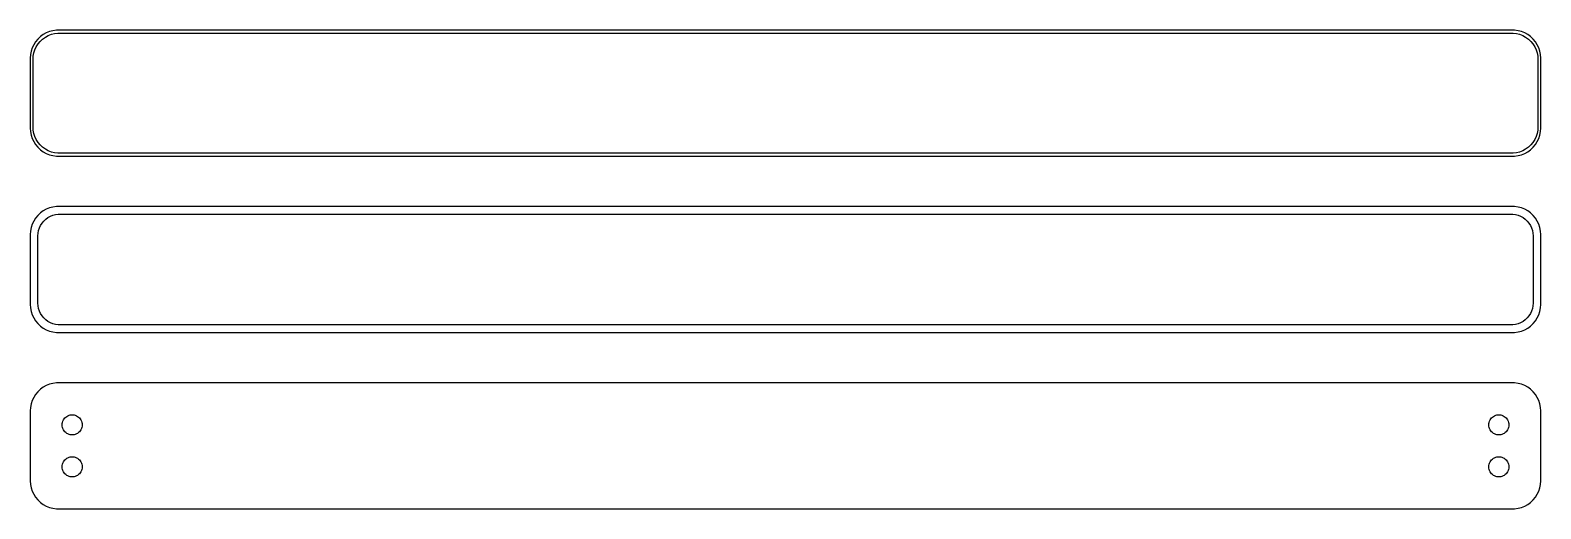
# Model space of a CAD drawing. Header units: metres. Extents: x -135 to 135, y 52 to 137.
import ezdxf

# ---------------------------------------------------------------- set-up
doc = ezdxf.new("R2010")
doc.units = ezdxf.units.M

msp = doc.modelspace()

# ---------------------------------------------------------------- linework, layer by layer
for p, q in [((-134.045, 135.189), (-134.382, 134.659)), ((-133.645, 135.673), (-134.045, 135.189)), ((-133.187, 136.103), (-133.645, 135.673)), ((-133.593, 134.792), (-133.213, 135.252)), ((-133.213, 135.252), (-132.778, 135.66)), ((-132.679, 136.472), (-133.187, 136.103)), ((-132.778, 135.66), (-132.295, 136.011)), ((-132.129, 136.774), (-132.679, 136.472)), ((-132.295, 136.011), (-131.772, 136.298)), ((-131.545, 137.005), (-132.129, 136.774)), ((-131.772, 136.298), (-131.218, 136.518)), ((-130.937, 137.161), (-131.545, 137.005)), ((-131.218, 136.518), (-130.64, 136.666)), ((-130.314, 137.24), (-130.937, 137.161)), ((-130.64, 136.666), (-130.048, 136.741)), ((130.314, 137.24), (-130.314, 137.24)), ((-130.048, 136.741), (130.048, 136.741)), ((130.048, 136.741), (130.64, 136.666)), ((130.937, 137.161), (130.314, 137.24)), ((130.64, 136.666), (131.218, 136.518)), ((131.545, 137.005), (130.937, 137.161)), ((131.218, 136.518), (131.772, 136.298)), ((132.129, 136.774), (131.545, 137.005)), ((131.772, 136.298), (132.295, 136.011)), ((132.679, 136.472), (132.129, 136.774)), ((132.295, 136.011), (132.778, 135.66)), ((133.187, 136.103), (132.679, 136.472)), ((132.778, 135.66), (133.213, 135.252)), ((133.645, 135.673), (133.187, 136.103)), ((133.213, 135.252), (133.593, 134.792)), ((134.045, 135.189), (133.645, 135.673)), ((134.382, 134.659), (134.045, 135.189)), ((-134.961, 132.877), (-135, 132.25)), ((-134.843, 133.493), (-134.961, 132.877)), ((-134.649, 134.091), (-134.843, 133.493)), ((-134.382, 134.659), (-134.649, 134.091)), ((-134.5, 132), (-134.463, 132.595)), ((-134.463, 132.595), (-134.351, 133.181)), ((-134.351, 133.181), (-134.166, 133.749)), ((-134.166, 133.749), (-133.912, 134.288)), ((-133.912, 134.288), (-133.593, 134.792)), ((133.593, 134.792), (133.912, 134.288)), ((133.912, 134.288), (134.166, 133.749)), ((134.166, 133.749), (134.351, 133.181)), ((134.351, 133.181), (134.463, 132.595)), ((134.649, 134.091), (134.382, 134.659)), ((134.463, 132.595), (134.5, 132)), ((134.843, 133.493), (134.649, 134.091)), ((134.961, 132.877), (134.843, 133.493)), ((135, 132.25), (134.961, 132.877)), ((-135, 132.25), (-135, 119.75)), ((-134.5, 120), (-134.5, 132)), ((134.5, 132), (134.5, 120)), ((135, 119.75), (135, 132.25)), ((-135, 119.75), (-134.961, 119.123)), ((-134.961, 119.123), (-134.843, 118.507)), ((-134.463, 119.405), (-134.5, 120)), ((-134.351, 118.819), (-134.463, 119.405)), ((-134.166, 118.251), (-134.351, 118.819)), ((134.351, 118.819), (134.166, 118.251)), ((134.463, 119.405), (134.351, 118.819)), ((134.5, 120), (134.463, 119.405)), ((134.843, 118.507), (134.961, 119.123)), ((134.961, 119.123), (135, 119.75)), ((-134.843, 118.507), (-134.649, 117.909)), ((-134.649, 117.909), (-134.382, 117.341)), ((-134.382, 117.341), (-134.045, 116.811)), ((-133.912, 117.712), (-134.166, 118.251)), ((-134.045, 116.811), (-133.645, 116.327)), ((-133.593, 117.208), (-133.912, 117.712)), ((-133.645, 116.327), (-133.187, 115.897)), ((-133.213, 116.748), (-133.593, 117.208)), ((-132.778, 116.34), (-133.213, 116.748)), ((-132.295, 115.989), (-132.778, 116.34)), ((132.778, 116.34), (132.295, 115.989)), ((133.213, 116.748), (132.778, 116.34)), ((133.187, 115.897), (133.645, 116.327)), ((133.593, 117.208), (133.213, 116.748)), ((133.912, 117.712), (133.593, 117.208)), ((133.645, 116.327), (134.045, 116.811)), ((134.166, 118.251), (133.912, 117.712)), ((134.045, 116.811), (134.382, 117.341)), ((134.382, 117.341), (134.649, 117.909)), ((134.649, 117.909), (134.843, 118.507)), ((-133.187, 115.897), (-132.679, 115.528)), ((-132.679, 115.528), (-132.129, 115.226)), ((-131.772, 115.702), (-132.295, 115.989)), ((-132.129, 115.226), (-131.545, 114.995)), ((-131.218, 115.482), (-131.772, 115.702)), ((-131.545, 114.995), (-130.937, 114.839)), ((-130.64, 115.334), (-131.218, 115.482)), ((-130.937, 114.839), (-130.314, 114.76)), ((-130.048, 115.259), (-130.64, 115.334)), ((-130.314, 114.76), (130.314, 114.76)), ((130.048, 115.259), (-130.048, 115.259)), ((130.64, 115.334), (130.048, 115.259)), ((130.314, 114.76), (130.937, 114.839)), ((131.218, 115.482), (130.64, 115.334)), ((130.937, 114.839), (131.545, 114.995)), ((131.772, 115.702), (131.218, 115.482)), ((131.545, 114.995), (132.129, 115.226)), ((132.295, 115.989), (131.772, 115.702)), ((132.129, 115.226), (132.679, 115.528)), ((132.679, 115.528), (133.187, 115.897)), ((-131.545, 105.505), (-132.129, 105.274)), ((-130.937, 105.661), (-131.545, 105.505)), ((-130.314, 105.74), (-130.937, 105.661)), ((130.314, 105.74), (-130.314, 105.74)), ((130.937, 105.661), (130.314, 105.74)), ((131.545, 105.505), (130.937, 105.661)), ((132.129, 105.274), (131.545, 105.505)), ((-134.382, 103.159), (-134.649, 102.591)), ((-134.045, 103.689), (-134.382, 103.159)), ((-133.645, 104.173), (-134.045, 103.689)), ((-133.187, 104.603), (-133.645, 104.173)), ((-132.679, 104.972), (-133.187, 104.603)), ((-133.141, 102.364), (-132.88, 102.774)), ((-132.88, 102.774), (-132.571, 103.149)), ((-132.129, 105.274), (-132.679, 104.972)), ((-132.571, 103.149), (-132.216, 103.481)), ((-132.216, 103.481), (-131.823, 103.767)), ((-131.823, 103.767), (-131.398, 104.001)), ((-131.398, 104.001), (-130.946, 104.18)), ((-130.946, 104.18), (-130.475, 104.301)), ((-130.475, 104.301), (-129.993, 104.362)), ((-129.993, 104.362), (129.993, 104.362)), ((129.993, 104.362), (130.475, 104.301)), ((130.475, 104.301), (130.946, 104.18)), ((130.946, 104.18), (131.398, 104.001)), ((131.398, 104.001), (131.823, 103.767)), ((131.823, 103.767), (132.216, 103.481)), ((132.679, 104.972), (132.129, 105.274)), ((132.216, 103.481), (132.571, 103.149)), ((132.571, 103.149), (132.88, 102.774)), ((133.187, 104.603), (132.679, 104.972)), ((132.88, 102.774), (133.141, 102.364)), ((133.645, 104.173), (133.187, 104.603)), ((134.045, 103.689), (133.645, 104.173)), ((134.382, 103.159), (134.045, 103.689)), ((134.649, 102.591), (134.382, 103.159)), ((-134.961, 101.377), (-135, 100.75)), ((-135, 100.75), (-135, 88.25)), ((-134.843, 101.993), (-134.961, 101.377)), ((-134.649, 102.591), (-134.843, 101.993)), ((-133.619, 100.5), (-133.589, 100.985)), ((-133.619, 88.5), (-133.619, 100.5)), ((-133.589, 100.985), (-133.498, 101.462)), ((-133.498, 101.462), (-133.348, 101.924)), ((-133.348, 101.924), (-133.141, 102.364)), ((133.141, 102.364), (133.348, 101.924)), ((133.348, 101.924), (133.498, 101.462)), ((133.498, 101.462), (133.589, 100.985)), ((133.589, 100.985), (133.619, 100.5)), ((133.619, 100.5), (133.619, 88.5)), ((134.843, 101.993), (134.649, 102.591)), ((134.961, 101.377), (134.843, 101.993)), ((135, 100.75), (134.961, 101.377)), ((135, 88.25), (135, 100.75)), ((-135, 88.25), (-134.961, 87.6233)), ((-134.961, 87.6233), (-134.843, 87.0066)), ((-134.843, 87.0066), (-134.649, 86.4094)), ((-134.649, 86.4094), (-134.382, 85.8412)), ((-133.589, 88.015), (-133.619, 88.5)), ((-133.498, 87.5377), (-133.589, 88.015)), ((-133.348, 87.0756), (-133.498, 87.5377)), ((-133.141, 86.6359), (-133.348, 87.0756)), ((-132.88, 86.2256), (-133.141, 86.6359)), ((133.141, 86.6359), (132.88, 86.2256)), ((133.348, 87.0756), (133.141, 86.6359)), ((133.498, 87.5377), (133.348, 87.0756)), ((133.589, 88.015), (133.498, 87.5377)), ((133.619, 88.5), (133.589, 88.015)), ((134.382, 85.8412), (134.649, 86.4094)), ((134.649, 86.4094), (134.843, 87.0066)), ((134.843, 87.0066), (134.961, 87.6233)), ((134.961, 87.6233), (135, 88.25)), ((-134.382, 85.8412), (-134.045, 85.3111)), ((-134.045, 85.3111), (-133.645, 84.8273)), ((-133.645, 84.8273), (-133.187, 84.3974)), ((-133.187, 84.3974), (-132.679, 84.0284)), ((-132.571, 85.8512), (-132.88, 86.2256)), ((-132.679, 84.0284), (-132.129, 83.7259)), ((-132.216, 85.5185), (-132.571, 85.8512)), ((-131.823, 85.2329), (-132.216, 85.5185)), ((-132.129, 83.7259), (-131.545, 83.4947)), ((-131.398, 84.9988), (-131.823, 85.2329)), ((-130.946, 84.8199), (-131.398, 84.9988)), ((-130.475, 84.6991), (-130.946, 84.8199)), ((-129.993, 84.6382), (-130.475, 84.6991)), ((129.993, 84.6382), (-129.993, 84.6382)), ((130.475, 84.6991), (129.993, 84.6382)), ((130.946, 84.8199), (130.475, 84.6991)), ((131.398, 84.9988), (130.946, 84.8199)), ((131.823, 85.2329), (131.398, 84.9988)), ((131.545, 83.4947), (132.129, 83.7259)), ((132.216, 85.5185), (131.823, 85.2329)), ((132.129, 83.7259), (132.679, 84.0284)), ((132.571, 85.8512), (132.216, 85.5185)), ((132.88, 86.2256), (132.571, 85.8512)), ((132.679, 84.0284), (133.187, 84.3974)), ((133.187, 84.3974), (133.645, 84.8273)), ((133.645, 84.8273), (134.045, 85.3111)), ((134.045, 85.3111), (134.382, 85.8412)), ((-131.545, 83.4947), (-130.937, 83.3386)), ((-130.937, 83.3386), (-130.314, 83.2599)), ((-130.314, 83.2599), (130.314, 83.2599)), ((130.314, 83.2599), (130.937, 83.3386)), ((130.937, 83.3386), (131.545, 83.4947)), ((-133.187, 73.1026), (-133.645, 72.6727)), ((-132.679, 73.4716), (-133.187, 73.1026)), ((-132.129, 73.7741), (-132.679, 73.4716)), ((-131.545, 74.0053), (-132.129, 73.7741)), ((-130.937, 74.1614), (-131.545, 74.0053)), ((-130.314, 74.2401), (-130.937, 74.1614)), ((130.314, 74.2401), (-130.314, 74.2401)), ((130.937, 74.1614), (130.314, 74.2401)), ((131.545, 74.0053), (130.937, 74.1614)), ((132.129, 73.7741), (131.545, 74.0053)), ((132.679, 73.4716), (132.129, 73.7741)), ((133.187, 73.1026), (132.679, 73.4716)), ((133.645, 72.6727), (133.187, 73.1026)), ((-134.843, 70.4934), (-134.961, 69.8767)), ((-134.649, 71.0906), (-134.843, 70.4934)), ((-134.382, 71.6588), (-134.649, 71.0906)), ((-134.045, 72.1889), (-134.382, 71.6588)), ((-133.645, 72.6727), (-134.045, 72.1889)), ((134.045, 72.1889), (133.645, 72.6727)), ((134.382, 71.6588), (134.045, 72.1889)), ((134.649, 71.0906), (134.382, 71.6588)), ((134.843, 70.4934), (134.649, 71.0906)), ((134.961, 69.8767), (134.843, 70.4934)), ((-134.961, 69.8767), (-135, 69.25)), ((-135, 69.25), (-135, 56.75)), ((-129.174, 67.4126), (-129.077, 67.6171)), ((-129.077, 67.6171), (-128.956, 67.808)), ((-128.956, 67.808), (-128.812, 67.9822)), ((-128.812, 67.9822), (-128.647, 68.1369)), ((-128.647, 68.1369), (-128.464, 68.2698)), ((-128.464, 68.2698), (-128.266, 68.3787)), ((-128.266, 68.3787), (-128.056, 68.4619)), ((-128.056, 68.4619), (-127.837, 68.5181)), ((-127.837, 68.5181), (-127.613, 68.5464)), ((-127.613, 68.5464), (-127.387, 68.5464)), ((-127.387, 68.5464), (-127.163, 68.5181)), ((-127.163, 68.5181), (-126.944, 68.4619)), ((-126.944, 68.4619), (-126.734, 68.3787)), ((-126.734, 68.3787), (-126.536, 68.2698)), ((-126.536, 68.2698), (-126.353, 68.1369)), ((-126.353, 68.1369), (-126.188, 67.9822)), ((-126.188, 67.9822), (-126.044, 67.808)), ((-126.044, 67.808), (-125.923, 67.6171)), ((-125.923, 67.6171), (-125.826, 67.4126)), ((125.826, 67.4126), (125.923, 67.6171)), ((125.923, 67.6171), (126.044, 67.808)), ((126.044, 67.808), (126.188, 67.9822)), ((126.188, 67.9822), (126.353, 68.1369)), ((126.353, 68.1369), (126.536, 68.2698)), ((126.536, 68.2698), (126.734, 68.3787)), ((126.734, 68.3787), (126.944, 68.4619)), ((126.944, 68.4619), (127.163, 68.5181)), ((127.163, 68.5181), (127.387, 68.5464)), ((127.387, 68.5464), (127.613, 68.5464)), ((127.613, 68.5464), (127.837, 68.5181)), ((127.837, 68.5181), (128.056, 68.4619)), ((128.056, 68.4619), (128.266, 68.3787)), ((128.266, 68.3787), (128.464, 68.2698)), ((128.464, 68.2698), (128.647, 68.1369)), ((128.647, 68.1369), (128.812, 67.9822)), ((128.812, 67.9822), (128.956, 67.808)), ((128.956, 67.808), (129.077, 67.6171)), ((129.077, 67.6171), (129.174, 67.4126)), ((135, 69.25), (134.961, 69.8767)), ((135, 56.75), (135, 69.25)), ((-129.3, 66.75), (-129.286, 66.9756)), ((-129.286, 66.5244), (-129.3, 66.75)), ((-129.286, 66.9756), (-129.243, 67.1976)), ((-129.243, 66.3024), (-129.286, 66.5244)), ((-129.243, 67.1976), (-129.174, 67.4126)), ((-129.174, 66.0874), (-129.243, 66.3024)), ((-129.077, 65.8828), (-129.174, 66.0874)), ((-128.956, 65.692), (-129.077, 65.8828)), ((-128.812, 65.5178), (-128.956, 65.692)), ((-128.647, 65.3631), (-128.812, 65.5178)), ((-128.464, 65.2302), (-128.647, 65.3631)), ((-128.266, 65.1213), (-128.464, 65.2302)), ((-128.056, 65.0381), (-128.266, 65.1213)), ((-127.837, 64.9819), (-128.056, 65.0381)), ((-127.613, 64.9536), (-127.837, 64.9819)), ((-127.387, 64.9536), (-127.613, 64.9536)), ((-127.163, 64.9819), (-127.387, 64.9536)), ((-126.944, 65.0381), (-127.163, 64.9819)), ((-126.734, 65.1213), (-126.944, 65.0381)), ((-126.536, 65.2302), (-126.734, 65.1213)), ((-126.353, 65.3631), (-126.536, 65.2302)), ((-126.188, 65.5178), (-126.353, 65.3631)), ((-126.044, 65.692), (-126.188, 65.5178)), ((-125.923, 65.8828), (-126.044, 65.692)), ((-125.826, 66.0874), (-125.923, 65.8828)), ((-125.826, 67.4126), (-125.757, 67.1976)), ((-125.757, 66.3024), (-125.826, 66.0874)), ((-125.757, 67.1976), (-125.714, 66.9756)), ((-125.714, 66.5244), (-125.757, 66.3024)), ((-125.714, 66.9756), (-125.7, 66.75)), ((-125.7, 66.75), (-125.714, 66.5244)), ((125.7, 66.75), (125.714, 66.9756)), ((125.714, 66.5244), (125.7, 66.75)), ((125.714, 66.9756), (125.757, 67.1976)), ((125.757, 66.3024), (125.714, 66.5244)), ((125.757, 67.1976), (125.826, 67.4126)), ((125.826, 66.0874), (125.757, 66.3024)), ((125.923, 65.8828), (125.826, 66.0874)), ((126.044, 65.692), (125.923, 65.8828)), ((126.188, 65.5178), (126.044, 65.692)), ((126.353, 65.3631), (126.188, 65.5178)), ((126.536, 65.2302), (126.353, 65.3631)), ((126.734, 65.1213), (126.536, 65.2302)), ((126.944, 65.0381), (126.734, 65.1213)), ((127.163, 64.9819), (126.944, 65.0381)), ((127.387, 64.9536), (127.163, 64.9819)), ((127.613, 64.9536), (127.387, 64.9536)), ((127.837, 64.9819), (127.613, 64.9536)), ((128.056, 65.0381), (127.837, 64.9819)), ((128.266, 65.1213), (128.056, 65.0381)), ((128.464, 65.2302), (128.266, 65.1213)), ((128.647, 65.3631), (128.464, 65.2302)), ((128.812, 65.5178), (128.647, 65.3631)), ((128.956, 65.692), (128.812, 65.5178)), ((129.077, 65.8828), (128.956, 65.692)), ((129.174, 66.0874), (129.077, 65.8828)), ((129.174, 67.4126), (129.243, 67.1976)), ((129.243, 66.3024), (129.174, 66.0874)), ((129.243, 67.1976), (129.286, 66.9756)), ((129.286, 66.5244), (129.243, 66.3024)), ((129.286, 66.9756), (129.3, 66.75)), ((129.3, 66.75), (129.286, 66.5244)), ((-129.3, 59.25), (-129.286, 59.4756)), ((-129.286, 59.4756), (-129.243, 59.6976)), ((-129.243, 59.6976), (-129.174, 59.9126)), ((-129.174, 59.9126), (-129.077, 60.1172)), ((-129.077, 60.1172), (-128.956, 60.308)), ((-128.956, 60.308), (-128.812, 60.4822)), ((-128.812, 60.4822), (-128.647, 60.6369)), ((-128.647, 60.6369), (-128.464, 60.7698)), ((-128.464, 60.7698), (-128.266, 60.8787)), ((-128.266, 60.8787), (-128.056, 60.9619)), ((-128.056, 60.9619), (-127.837, 61.0181)), ((-127.837, 61.0181), (-127.613, 61.0464)), ((-127.613, 61.0464), (-127.387, 61.0464)), ((-127.387, 61.0464), (-127.163, 61.0181)), ((-127.163, 61.0181), (-126.944, 60.9619)), ((-126.944, 60.9619), (-126.734, 60.8787)), ((-126.734, 60.8787), (-126.536, 60.7698)), ((-126.536, 60.7698), (-126.353, 60.6369)), ((-126.353, 60.6369), (-126.188, 60.4822)), ((-126.188, 60.4822), (-126.044, 60.308)), ((-126.044, 60.308), (-125.923, 60.1172)), ((-125.923, 60.1172), (-125.826, 59.9126)), ((-125.826, 59.9126), (-125.757, 59.6976)), ((-125.757, 59.6976), (-125.714, 59.4756)), ((-125.714, 59.4756), (-125.7, 59.25)), ((125.7, 59.25), (125.714, 59.4756)), ((125.714, 59.4756), (125.757, 59.6976)), ((125.757, 59.6976), (125.826, 59.9126)), ((125.826, 59.9126), (125.923, 60.1172)), ((125.923, 60.1172), (126.044, 60.308)), ((126.044, 60.308), (126.188, 60.4822)), ((126.188, 60.4822), (126.353, 60.6369)), ((126.353, 60.6369), (126.536, 60.7698)), ((126.536, 60.7698), (126.734, 60.8787)), ((126.734, 60.8787), (126.944, 60.9619)), ((126.944, 60.9619), (127.163, 61.0181)), ((127.163, 61.0181), (127.387, 61.0464)), ((127.387, 61.0464), (127.613, 61.0464)), ((127.613, 61.0464), (127.837, 61.0181)), ((127.837, 61.0181), (128.056, 60.9619)), ((128.056, 60.9619), (128.266, 60.8787)), ((128.266, 60.8787), (128.464, 60.7698)), ((128.464, 60.7698), (128.647, 60.6369)), ((128.647, 60.6369), (128.812, 60.4822)), ((128.812, 60.4822), (128.956, 60.308)), ((128.956, 60.308), (129.077, 60.1172)), ((129.077, 60.1172), (129.174, 59.9126)), ((129.174, 59.9126), (129.243, 59.6976)), ((129.243, 59.6976), (129.286, 59.4756)), ((129.286, 59.4756), (129.3, 59.25)), ((-135, 56.75), (-134.961, 56.1233)), ((-129.286, 59.0244), (-129.3, 59.25)), ((-129.243, 58.8024), (-129.286, 59.0244)), ((-129.174, 58.5874), (-129.243, 58.8024)), ((-129.077, 58.3829), (-129.174, 58.5874)), ((-128.956, 58.192), (-129.077, 58.3829)), ((-128.812, 58.0178), (-128.956, 58.192)), ((-128.647, 57.8631), (-128.812, 58.0178)), ((-128.464, 57.7302), (-128.647, 57.8631)), ((-128.266, 57.6213), (-128.464, 57.7302)), ((-128.056, 57.5381), (-128.266, 57.6213)), ((-127.837, 57.4819), (-128.056, 57.5381)), ((-127.613, 57.4536), (-127.837, 57.4819)), ((-127.387, 57.4536), (-127.613, 57.4536)), ((-127.163, 57.4819), (-127.387, 57.4536)), ((-126.944, 57.5381), (-127.163, 57.4819)), ((-126.734, 57.6213), (-126.944, 57.5381)), ((-126.536, 57.7302), (-126.734, 57.6213)), ((-126.353, 57.8631), (-126.536, 57.7302)), ((-126.188, 58.0178), (-126.353, 57.8631)), ((-126.044, 58.192), (-126.188, 58.0178)), ((-125.923, 58.3829), (-126.044, 58.192)), ((-125.826, 58.5874), (-125.923, 58.3829)), ((-125.757, 58.8024), (-125.826, 58.5874)), ((-125.714, 59.0244), (-125.757, 58.8024)), ((-125.7, 59.25), (-125.714, 59.0244)), ((125.714, 59.0244), (125.7, 59.25)), ((125.757, 58.8024), (125.714, 59.0244)), ((125.826, 58.5874), (125.757, 58.8024)), ((125.923, 58.3829), (125.826, 58.5874)), ((126.044, 58.192), (125.923, 58.3829)), ((126.188, 58.0178), (126.044, 58.192)), ((126.353, 57.8631), (126.188, 58.0178)), ((126.536, 57.7302), (126.353, 57.8631)), ((126.734, 57.6213), (126.536, 57.7302)), ((126.944, 57.5381), (126.734, 57.6213)), ((127.163, 57.4819), (126.944, 57.5381)), ((127.387, 57.4536), (127.163, 57.4819)), ((127.613, 57.4536), (127.387, 57.4536)), ((127.837, 57.4819), (127.613, 57.4536)), ((128.056, 57.5381), (127.837, 57.4819)), ((128.266, 57.6213), (128.056, 57.5381)), ((128.464, 57.7302), (128.266, 57.6213)), ((128.647, 57.8631), (128.464, 57.7302)), ((128.812, 58.0178), (128.647, 57.8631)), ((128.956, 58.192), (128.812, 58.0178)), ((129.077, 58.3829), (128.956, 58.192)), ((129.174, 58.5874), (129.077, 58.3829)), ((129.243, 58.8024), (129.174, 58.5874)), ((129.286, 59.0244), (129.243, 58.8024)), ((129.3, 59.25), (129.286, 59.0244)), ((134.961, 56.1233), (135, 56.75)), ((-134.961, 56.1233), (-134.843, 55.5066)), ((-134.843, 55.5066), (-134.649, 54.9094)), ((-134.649, 54.9094), (-134.382, 54.3412)), ((-134.382, 54.3412), (-134.045, 53.8111)), ((134.045, 53.8111), (134.382, 54.3412)), ((134.382, 54.3412), (134.649, 54.9094)), ((134.649, 54.9094), (134.843, 55.5066)), ((134.843, 55.5066), (134.961, 56.1233)), ((-134.045, 53.8111), (-133.645, 53.3273)), ((-133.645, 53.3273), (-133.187, 52.8974)), ((-133.187, 52.8974), (-132.679, 52.5284)), ((-132.679, 52.5284), (-132.129, 52.2259)), ((-132.129, 52.2259), (-131.545, 51.9947)), ((-131.545, 51.9947), (-130.937, 51.8386)), ((-130.937, 51.8386), (-130.314, 51.7599)), ((-130.314, 51.7599), (130.314, 51.7599)), ((130.314, 51.7599), (130.937, 51.8386)), ((130.937, 51.8386), (131.545, 51.9947)), ((131.545, 51.9947), (132.129, 52.2259)), ((132.129, 52.2259), (132.679, 52.5284)), ((132.679, 52.5284), (133.187, 52.8974)), ((133.187, 52.8974), (133.645, 53.3273)), ((133.645, 53.3273), (134.045, 53.8111))]:
    msp.add_line(p, q)

doc.saveas('drawing.dxf')
